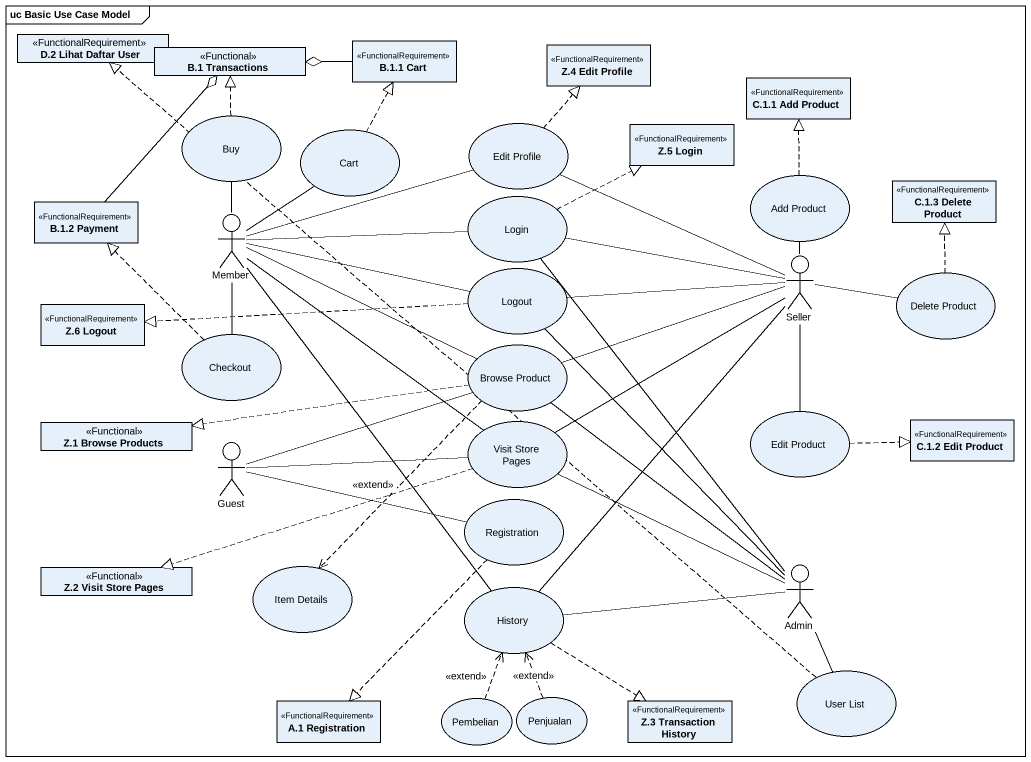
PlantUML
@startuml
mainframe uc Basic Use Case Model
allowmixing
hide circle
hide empty members
class "D.2 Lihat Daftar User" as D_2_Lihat_Daftar_User <<FunctionalRequirement>>
class "B.1 Transactions" as B_1_Transactions <<Functional>>
class "B.1.1 Cart" as B_1_1_Cart <<FunctionalRequirement>>
class "Z.4 Edit Profile" as Z_4_Edit_Profile <<FunctionalRequirement>>
class "C.1.1 Add Product" as C_1_1_Add_Product <<FunctionalRequirement>>
usecase Buy
usecase Cart
usecase "Edit Profile" as Edit_Profile
class "Z.5 Login" as Z_5_Login <<FunctionalRequirement>>
class "B.1.2 Payment" as B_1_2_Payment <<FunctionalRequirement>>
usecase Login
usecase "Add Product" as Add_Product
class "C.1.3 Delete Product" as C_1_3_Delete_Product <<FunctionalRequirement>>
actor Member
usecase Logout
actor Seller
usecase "Delete Product" as Delete_Product
class "Z.6 Logout" as Z_6_Logout <<FunctionalRequirement>>
usecase Checkout
usecase "Browse Product" as Browse_Product
usecase "Edit Product" as Edit_Product
class "C.1.2 Edit Product" as C_1_2_Edit_Product <<FunctionalRequirement>>
class "Z.1 Browse Products" as Z_1_Browse_Products <<Functional>>
actor Guest
usecase "Visit Store Pages" as Visit_Store_Pages
usecase Registration
class "Z.2 Visit Store Pages" as Z_2_Visit_Store_Pages <<Functional>>
usecase "Item Details" as Item_Details
usecase History
actor Admin
usecase "User List" as User_List
class "A.1 Registration" as A_1_Registration <<FunctionalRequirement>>
usecase Pembelian
usecase Penjualan
class "Z.3 Transaction History" as Z_3_Transaction_History <<FunctionalRequirement>>
B_1_1_Cart -left-o B_1_Transactions
Buy .up.|> B_1_Transactions
Cart .up.|> B_1_1_Cart
Edit_Profile .up.|> Z_4_Edit_Profile
B_1_2_Payment -up-o B_1_Transactions
Login .right.|> Z_5_Login
Add_Product .up.|> C_1_1_Add_Product
Member -up- Buy
Member -up- Cart
Member -right- Edit_Profile
Member -right- Login
Member -right- Logout
Member -- Checkout
Member -right- Browse_Product
Member -- Visit_Store_Pages
Member -- History
Logout .left.|> Z_6_Logout
Seller -left- Edit_Profile
Seller -left- Login
Seller -up- Add_Product
Seller -left- Logout
Seller -right- Delete_Product
Seller -left- Browse_Product
Seller -- Edit_Product
Seller -left- Visit_Store_Pages
Seller -- History
Delete_Product .up.|> C_1_3_Delete_Product
Checkout .up.|> B_1_2_Payment
Browse_Product .left.|> Z_1_Browse_Products
Browse_Product ..> Item_Details : <<extend>>
Edit_Product .right.|> C_1_2_Edit_Product
Guest -right- Browse_Product
Guest -right- Visit_Store_Pages
Guest -right- Registration
Visit_Store_Pages .left.|> Z_2_Visit_Store_Pages
Registration ..|> A_1_Registration
History ..|> Z_3_Transaction_History
Admin -up- Login
Admin -up- Logout
Admin -up- Browse_Product
Admin -left- Visit_Store_Pages
Admin -left- History
Admin -- User_List
User_List .up.|> D_2_Lihat_Daftar_User
Pembelian .up.> History : <<extend>>
Penjualan .up.> History : <<extend>>
@enduml
